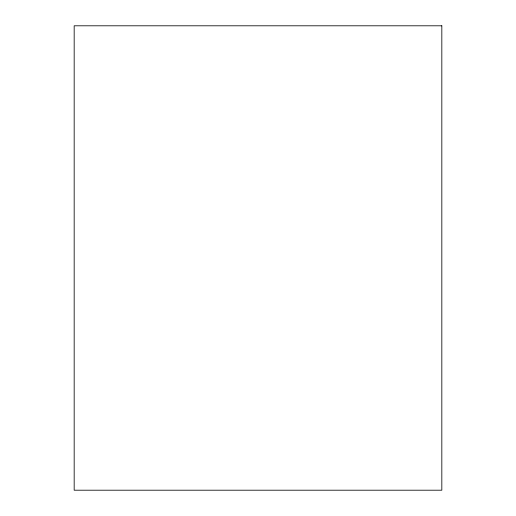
<?xml version="1.0" encoding="UTF-8"?>
<svg xmlns="http://www.w3.org/2000/svg" width="516" height="516" viewBox="0 0 516 516"><rect width="100%" height="100%" fill="white"/><g stroke="black" fill="none" stroke-linecap="round" stroke-linejoin="round"><path stroke-width="0.77" d="M441.825 25.8L74.175 25.8L74.175 490.2L441.825 490.2L441.825 25.8"/></g></svg>
